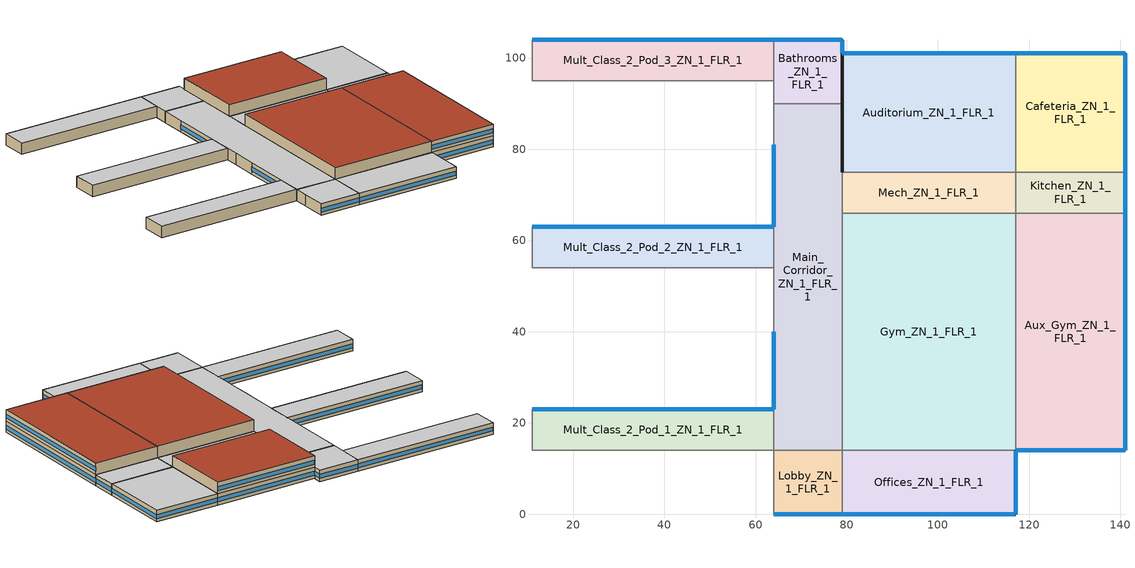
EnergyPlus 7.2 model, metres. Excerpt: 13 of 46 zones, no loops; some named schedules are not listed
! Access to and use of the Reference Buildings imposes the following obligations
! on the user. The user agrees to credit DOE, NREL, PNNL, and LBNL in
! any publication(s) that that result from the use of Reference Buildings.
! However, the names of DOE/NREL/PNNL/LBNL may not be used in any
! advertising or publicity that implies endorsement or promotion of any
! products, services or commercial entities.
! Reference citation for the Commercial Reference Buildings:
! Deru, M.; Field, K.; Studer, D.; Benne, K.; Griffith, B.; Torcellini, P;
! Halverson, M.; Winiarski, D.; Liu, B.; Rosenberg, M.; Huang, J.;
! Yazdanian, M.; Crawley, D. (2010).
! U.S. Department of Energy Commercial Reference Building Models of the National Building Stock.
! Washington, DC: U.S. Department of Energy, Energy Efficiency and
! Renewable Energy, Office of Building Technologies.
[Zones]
Auditorium_ZN_1_FLR_1
 floor ground (ext-slab): 79,101 117,101 117,75 79,75 z0
 wall outside (Steel Frame Non-res Ext Wall): 117,101 79,101 79,75 z0:4; 117,101 79,101 79,75 z4:8
 wall to Mech_ZN_1_FLR_1 (int-walls): 79,75 117,75 z0:4
 wall to Cafeteria_ZN_1_FLR_1 (int-walls): 117,75 117,101 z0:4
 wall to Mech_ZN_1_FLR_2 (int-walls): 79,75 117,75 z4:8
 wall to LIBRARY_MEDIA_CENTER_ZN_1_FLR_2 (int-walls): 117,75 117,101 z4:8
 window (Window Non-res Fixed): 116.95,101 79.05,101 z1.1:2.5; 116.95,101 79.05,101 z5.1:6.5
 roof outside (IEAD Non-res Roof): 79,75 117,75 117,101 79,101 z8
Aux_Gym_ZN_1_FLR_1
 floor ground (ext-slab): 117,66 141,66 141,14 117,14 z0
 wall outside (Steel Frame Non-res Ext Wall): 117,14 141,14 141,66 z0:4; 117,14 141,14 141,66 z4:8
 wall to Kitchen_ZN_1_FLR_1 (int-walls): 141,66 117,66 z0:4
 wall to Gym_ZN_1_FLR_1 (int-walls): 117,66 117,14 z0:4; 117,66 117,14 z4:8
 wall to LIBRARY_MEDIA_CENTER_ZN_1_FLR_2 (int-walls): 141,66 117,66 z4:8
 window (Window Non-res Fixed): 117.05,14 140.95,14 z1.1:2.51; 141,14.05 141,65.95 z1.1:2.5; 117.05,14 140.95,14 z5.1:6.51; 141,14.05 141,65.95 z5.1:6.5
 roof outside (IEAD Non-res Roof): 117,14 141,14 141,66 117,66 z8
Bathrooms_ZN_1_FLR_1
 floor ground (ext-slab): 64,104 79,104 79,90 64,90 z0
 wall outside (Steel Frame Non-res Ext Wall): 79,90 79,101 79,104 64,104 z0:4
 wall to Main_Corridor_ZN_1_FLR_1 (int-walls): 64,90 79,90 z0:4
 wall to Mult_Class_2_Pod_3_ZN_1_FLR_1 (int-walls): 64,104 64,95 z0:4
 wall to Corridor_Pod_3_ZN_1_FLR_1 (int-walls): 64,95 64,90 z0:4
 window (Window Non-res Fixed): 79,101.05 79,103.95 z1.1:2.55; 78.95,104 64.05,104 z1.1:2.51
 ceiling to Bathrooms_ZN_1_FLR_2 (INT-FLOOR-UNDERSIDE): 64,90 79,90 79,104 64,104 z4
Cafeteria_ZN_1_FLR_1
 floor ground (ext-slab): 117,101 141,101 141,75 117,75 z0
 wall outside (Steel Frame Non-res Ext Wall): 141,75 141,101 117,101 z0:4
 wall to Kitchen_ZN_1_FLR_1 (int-walls): 117,75 141,75 z0:4
 window (Window Non-res Fixed): 141,75.05 141,100.95 / 140.95,101 117.05,101 z1.1:2.51
 ceiling to LIBRARY_MEDIA_CENTER_ZN_1_FLR_2 (INT-FLOOR-UNDERSIDE): 117,75 141,75 141,101 117,101 z4
Gym_ZN_1_FLR_1
 floor ground (ext-slab): 79,66 117,66 117,14 79,14 z0
 wall to Offices_ZN_1_FLR_1 (int-walls): 79,14 117,14 z0:4
 wall to Mech_ZN_1_FLR_1 (int-walls): 117,66 79,66 z0:4
 wall to Main_Corridor_ZN_1_FLR_1 (int-walls): 79,66 79,14 z0:4
 wall to Offices_ZN_1_FLR_2 (int-walls): 79,14 117,14 z4:8
 wall to Mech_ZN_1_FLR_2 (int-walls): 117,66 79,66 z4:8
 wall to Main_Corridor_ZN_1_FLR_2 (int-walls): 79,66 79,14 z4:8
 roof outside (IEAD Non-res Roof): 79,14 117,14 117,66 79,66 z8
Kitchen_ZN_1_FLR_1
 floor ground (ext-slab): 117,75 141,75 141,66 117,66 z0
 wall outside (Steel Frame Non-res Ext Wall): 141,66 141,75 z0:4
 wall to Mech_ZN_1_FLR_1 (int-walls): 117,75 117,66 z0:4
 window (Window Non-res Fixed): 141,66.05 141,74.95 z1.1:2.52
 ceiling to LIBRARY_MEDIA_CENTER_ZN_1_FLR_2 (INT-FLOOR-UNDERSIDE): 117,66 141,66 141,75 117,75 z4
Lobby_ZN_1_FLR_1
 floor ground (ext-slab): 64,14 79,14 79,0 64,0 z0
 wall outside (Steel Frame Non-res Ext Wall): 64,0 79,0 z0:4
 wall to Offices_ZN_1_FLR_1 (int-walls): 79,0 79,14 z0:4
 wall to Main_Corridor_ZN_1_FLR_1 (int-walls): 79,14 64,14 z0:4
 wall to Corridor_Pod_1_ZN_1_FLR_1 (int-walls): 64,14 64,9 z0:4
 wall to Mult_Class_1_Pod_1_ZN_1_FLR_1 (int-walls): 64,9 64,0 z0:4
 window (Window Non-res Fixed): 64.05,0 78.95,0 z1.1:2.51
 ceiling to Lobby_ZN_1_FLR_2 (INT-FLOOR-UNDERSIDE): 64,0 79,0 79,14 64,14 z4
Main_Corridor_ZN_1_FLR_1
 floor ground (ext-slab): 64,90 79,90 79,14 64,14 z0
 wall outside (Steel Frame Non-res Ext Wall): 64,40 64,23 / 79,75 79,90 / 64,81 64,63 z0:4
 wall to Mult_Class_1_Pod_2_ZN_1_FLR_1 (int-walls): 64,49 64,40 z0:4
 wall to Mult_Class_2_Pod_1_ZN_1_FLR_1 (int-walls): 64,23 64,14 z0:4
 wall to Mech_ZN_1_FLR_1 (int-walls): 79,66 79,75 z0:4
 wall to Mult_Class_1_Pod_3_ZN_1_FLR_1 (int-walls): 64,90 64,81 z0:4
 wall to Mult_Class_2_Pod_2_ZN_1_FLR_1 (int-walls): 64,63 64,54 z0:4
 wall to Corridor_Pod_2_ZN_1_FLR_1 (int-walls): 64,54 64,49 z0:4
 window (Window Non-res Fixed): 64,39.95 64,23.05 / 64,80.95 64,63.05 z1.1:2.51
 ceiling to Main_Corridor_ZN_1_FLR_2 (INT-FLOOR-UNDERSIDE): 64,14 79,14 79,90 64,90 z4
Mech_ZN_1_FLR_1
 floor ground (ext-slab): 79,75 117,75 117,66 79,66 z0
 ceiling to Mech_ZN_1_FLR_2 (INT-FLOOR-UNDERSIDE): 79,66 117,66 117,75 79,75 z4
Mult_Class_2_Pod_1_ZN_1_FLR_1
 floor ground (ext-slab): 11,23 64,23 64,14 11,14 z0
 wall outside (Steel Frame Non-res Ext Wall): 64,23 11,23 z0:4
 wall to Corridor_Pod_1_ZN_1_FLR_1 (int-walls): 11,14 64,14 z0:4
 wall to Corner_Class_2_Pod_1_ZN_1_FLR_1 (int-walls): 11,23 11,14 z0:4
 window (Window Non-res Fixed): 63.95,23 11.05,23 z1.1:2.5
 ceiling to Mult_Class_2_Pod_1_ZN_1_FLR_2 (INT-FLOOR-UNDERSIDE): 11,14 64,14 64,23 11,23 z4
Mult_Class_2_Pod_2_ZN_1_FLR_1
 floor ground (ext-slab): 11,63 64,63 64,54 11,54 z0
 wall outside (Steel Frame Non-res Ext Wall): 64,63 11,63 z0:4
 wall to Corridor_Pod_2_ZN_1_FLR_1 (int-walls): 11,54 64,54 z0:4
 wall to Corner_Class_2_Pod_2_ZN_1_FLR_1 (int-walls): 11,63 11,54 z0:4
 window (Window Non-res Fixed): 63.95,63 11.05,63 z1.1:2.5
 ceiling to Mult_Class_2_Pod_2_ZN_1_FLR_2 (INT-FLOOR-UNDERSIDE): 11,54 64,54 64,63 11,63 z4
Mult_Class_2_Pod_3_ZN_1_FLR_1
 floor ground (ext-slab): 11,104 64,104 64,95 11,95 z0
 wall outside (Steel Frame Non-res Ext Wall): 64,104 11,104 z0:4
 wall to Corridor_Pod_3_ZN_1_FLR_1 (int-walls): 11,95 64,95 z0:4
 wall to Corner_Class_2_Pod_3_ZN_1_FLR_1 (int-walls): 11,104 11,95 z0:4
 window (Window Non-res Fixed): 63.95,104 11.05,104 z1.1:2.5
 ceiling to Mult_Class_2_Pod_3_ZN_1_FLR_2 (INT-FLOOR-UNDERSIDE): 11,95 64,95 64,104 11,104 z4
Offices_ZN_1_FLR_1
 floor ground (ext-slab): 79,14 117,14 117,0 79,0 z0
 wall outside (Steel Frame Non-res Ext Wall): 79,0 117,0 117,14 z0:4
 window (Window Non-res Fixed): 79.05,0 116.95,0 z1.1:2.5; 117,0.05 117,13.95 z1.1:2.51
 ceiling to Offices_ZN_1_FLR_2 (INT-FLOOR-UNDERSIDE): 79,0 117,0 117,14 79,14 z4
[Building]
Ref Bldg Secondary School Pre1980_v1.3_5.0: North Axis {deg}=0; Terrain=City; Loads Convergence Tolerance Value=0.04; Temperature Convergence Tolerance Value {deltaC}=0.2; Solar Distribution=FullInteriorAndExterior; Maximum Number of Warmup Days=25; Minimum Number of Warmup Days=6
[Site:Location]
USA MN-MINNEAPOLIS: Latitude {deg}=44.87; Longitude {deg}=-93.22; Time Zone {hr}=-6; Elevation {m}=255
[SizingPeriod:DesignDay] Day of Month=21; Humidity Condition Type=Wetbulb; Barometric Pressure {Pa}=98299; Rain Indicator=No; Snow Indicator=No; Daylight Saving Time Indicator=No; Solar Model Indicator=ASHRAEClearSky
Name | Month | Day Type | Maximum Dry-Bulb Temperature {C} | Daily Dry-Bulb Temperature Range {deltaC} | Wetbulb or DewPoint at Maximum Dry-Bulb {C} | Wind Speed {m/s} | Wind Direction {deg} | Sky Clearness
MINNEAPOLIS Ann Htg 99.6% Condns DB | 1 | WinterDesignDay | -26 | 0 | -26 | 3.9 | 310 | 0
MINNEAPOLIS Ann Clg .4% Condns WB=>MDB | 7 | SummerDesignDay | 30.7 | 10.3 | 24.8 | 6.2 | 180 | 1
[Site:WaterMainsTemperature]
Calculation Method=CORRELATION; Annual Average Outdoor Air Temperature {C}=7.21; Maximum Difference In Monthly Average Outdoor Air Temperatures {deltaC}=33.8
[Site:GroundTemperature:BuildingSurface]
19.332, 19.336, 19.402, 19.499, 20.187, 21.576, 22.125, 22.272, 20.641, 19.872, 19.644, 19.476
[Construction]
Steel Frame Non-res Ext Wall: Wood Siding, Steel Frame NonRes Wall Insulation, 1/2IN Gypsum
IEAD Non-res Roof: Roof Membrane, IEAD NonRes Roof Insulation, Metal Decking
ext-slab: HW CONCRETE, CP02 CARPET PAD
int-walls: 1/2IN Gypsum, 1/2IN Gypsum
INT-FLOOR-UNDERSIDE: CP02 CARPET PAD, MAT-CC05 4 HW CONCRETE
Window Non-res Fixed: NonRes Fixed Assembly Window
InteriorFurnishings: Std Wood 6inch
[Material] Thermal Absorptance=0.9
Name | Roughness | Thickness {m} | Conductivity {W/m-K} | Density {kg/m3} | Specific Heat {J/kg-K} | Solar Absorptance | Visible Absorptance
Steel Frame NonRes Wall Insulation | MediumRough | 0.0438366 | 0.049 | 265 | 836.8 | 0.7 | 0.7
IEAD NonRes Roof Insulation | MediumRough | 0.134188 | 0.049 | 265 | 836.8 | 0.7 | 0.7
Std Wood 6inch | MediumSmooth | 0.15 | 0.12 | 540 | 1210 | 0.7 | 0.7
Wood Siding | MediumSmooth | 0.01 | 0.11 | 544.62 | 1210 | 0.78 | 0.78
1/2IN Gypsum | Smooth | 0.0127 | 0.16 | 784.9 | 830 | 0.92 | 0.92
HW CONCRETE; MAT-CC05 4 HW CONCRETE | Rough | 0.1016 | 1.311 | 2240 | 836.8 | 0.7 | 0.7
Roof Membrane | VeryRough | 0.0095 | 0.16 | 1121.29 | 1460 | 0.7 | 0.7
Metal Decking | MediumSmooth | 0.0015 | 45.006 | 7680 | 418.4 | 0.7 | 0.3
[WindowMaterial:SimpleGlazingSystem]
NonRes Fixed Assembly Window: U-Factor {W/m2-K}=3.52036; Solar Heat Gain Coefficient=0.41
[Material:NoMass]
CP02 CARPET PAD: Roughness=VeryRough; Thermal Resistance {m2-K/W}=0.2165; Thermal Absorptance=0.9; Solar Absorptance=0.7; Visible Absorptance=0.8
[Zone] Type=1; Multiplier=1; Floor Area {m2}=autocalculate; Part of Total Floor Area=Yes
Auditorium_ZN_1_FLR_1; Aux_Gym_ZN_1_FLR_1; Bathrooms_ZN_1_FLR_1; Cafeteria_ZN_1_FLR_1; Gym_ZN_1_FLR_1; Kitchen_ZN_1_FLR_1; Lobby_ZN_1_FLR_1; Main_Corridor_ZN_1_FLR_1; Mech_ZN_1_FLR_1; Mult_Class_2_Pod_1_ZN_1_FLR_1; Mult_Class_2_Pod_2_ZN_1_FLR_1; Mult_Class_2_Pod_3_ZN_1_FLR_1; Offices_ZN_1_FLR_1
[People] Fraction Radiant=0.3; Sensible Heat Fraction=AUTOCALCULATE; Activity Level Schedule=ACTIVITY_SCH; Enable ASHRAE 55 Comfort Warnings=No; Mean Radiant Temperature Calculation Type=ZoneAveraged; Work Efficiency Schedule=WORK_EFF_SCH; Clothing Insulation Schedule=CLOTHING_SCH; Air Velocity Schedule=AIR_VELO_SCH; Thermal Comfort Model 1 Type=FANGER
Name | Zone or ZoneList | Number of People Schedule | Number of People Calculation Method | Zone Floor Area per Person {m2/person} | Number of People
Auditorium_ZN_1_FLR_1 People | Auditorium_ZN_1_FLR_1 | BLDG_OCC_SCH_Auditorium | Area/Person | 1
Aux_Gym_ZN_1_FLR_1 People | Aux_Gym_ZN_1_FLR_1 | BLDG_OCC_SCH_Gym | Area/Person | 3.33
Bathrooms_ZN_1_FLR_1 People | Bathrooms_ZN_1_FLR_1 | BLDG_OCC_SCH | Area/Person | 10
Cafeteria_ZN_1_FLR_1 People | Cafeteria_ZN_1_FLR_1 | BLDG_OCC_SCH_Cafeteria | Area/Person | 1.39
Gym_ZN_1_FLR_1 People | Gym_ZN_1_FLR_1 | BLDG_OCC_SCH_Gym | Area/Person | 1
Kitchen_ZN_1_FLR_1 People | Kitchen_ZN_1_FLR_1 | BLDG_OCC_SCH | People |  | 32.4
Mech_ZN_1_FLR_1 People | Mech_ZN_1_FLR_1 | BLDG_OCC_SCH | Area/Person | 100
Mult_Class_2_Pod_1_ZN_1_FLR_1 People | Mult_Class_2_Pod_1_ZN_1_FLR_1 | BLDG_OCC_SCH | Area/Person | 4
Mult_Class_2_Pod_2_ZN_1_FLR_1 People | Mult_Class_2_Pod_2_ZN_1_FLR_1 | BLDG_OCC_SCH | Area/Person | 4
Mult_Class_2_Pod_3_ZN_1_FLR_1 People | Mult_Class_2_Pod_3_ZN_1_FLR_1 | BLDG_OCC_SCH | Area/Person | 4
Offices_ZN_1_FLR_1 People | Offices_ZN_1_FLR_1 | BLDG_OCC_SCH_Offices | Area/Person | 20
[Lights] Schedule=BLDG_LIGHT_SCH; Design Level Calculation Method=Watts/Area; Return Air Fraction=0; Fraction Radiant=0.37; Fraction Visible=0.2; Fraction Replaceable=1; Return Air Fraction Calculated from Plenum Temperature=No
Name | Zone or ZoneList | Watts per Zone Floor Area {W/m2}
Auditorium_ZN_1_FLR_1_Lights | Auditorium_ZN_1_FLR_1 | 12.08
Aux_Gym_ZN_1_FLR_1_Lights | Aux_Gym_ZN_1_FLR_1 | 11.81
Bathrooms_ZN_1_FLR_1_Lights | Bathrooms_ZN_1_FLR_1 | 9.6
Cafeteria_ZN_1_FLR_1_Lights | Cafeteria_ZN_1_FLR_1 | 14.38
Gym_ZN_1_FLR_1_Lights | Gym_ZN_1_FLR_1 | 11.38
Kitchen_ZN_1_FLR_1_Lights | Kitchen_ZN_1_FLR_1 | 16.76
Lobby_ZN_1_FLR_1_Lights | Lobby_ZN_1_FLR_1 | 12
Main_Corridor_ZN_1_FLR_1_Lights | Main_Corridor_ZN_1_FLR_1 | 9.25
Mech_ZN_1_FLR_1_Lights | Mech_ZN_1_FLR_1 | 8.05
Mult_Class_2_Pod_1_ZN_1_FLR_1_Lights | Mult_Class_2_Pod_1_ZN_1_FLR_1 | 21.52
Mult_Class_2_Pod_2_ZN_1_FLR_1_Lights | Mult_Class_2_Pod_2_ZN_1_FLR_1 | 21.52
Mult_Class_2_Pod_3_ZN_1_FLR_1_Lights | Mult_Class_2_Pod_3_ZN_1_FLR_1 | 21.52
Offices_ZN_1_FLR_1_Lights | Offices_ZN_1_FLR_1 | 20.09
[ElectricEquipment]
Name | Zone or ZoneList | Schedule | Design Level Calculation Method | Watts per Zone Floor Area {W/m2} | Fraction Latent | Fraction Radiant | Fraction Lost | Design Level {W}
Auditorium_ZN_1_FLR_1_PlugMisc_Equip | Auditorium_ZN_1_FLR_1 | BLDG_EQUIP_SCH | Watts/Area | 5 | 0 | 0.5 | 0
Aux_Gym_ZN_1_FLR_1_PlugMisc_Equip | Aux_Gym_ZN_1_FLR_1 | BLDG_EQUIP_SCH | Watts/Area | 5 | 0 | 0.5 | 0
Bathrooms_ZN_1_FLR_1_PlugMisc_Equip | Bathrooms_ZN_1_FLR_1 | BLDG_EQUIP_SCH | Watts/Area | 4 | 0 | 0.5 | 0
Cafeteria_ZN_1_FLR_1_PlugMisc_Equip | Cafeteria_ZN_1_FLR_1 | KITCHEN_ELEC_EQUIP_SCH | Watts/Area | 19.26 | 0 | 0.5 | 0
Gym_ZN_1_FLR_1_PlugMisc_Equip | Gym_ZN_1_FLR_1 | BLDG_EQUIP_SCH | Watts/Area | 5 | 0 | 0.5 | 0
Kitchen_ZN_1_FLR_1_ExhFan_Equip | Kitchen_ZN_1_FLR_1 | Kitchen_Exhaust_SCH | EquipmentLevel |  | 0 | 0 | 1 | 699
Kitchen_ZN_1_FLR_1_MiscElec_Equip | Kitchen_ZN_1_FLR_1 | KITCHEN_ELEC_EQUIP_SCH | EquipmentLevel |  | 0.25 | 0.3 | 0.2 | 47994
Lobby_ZN_1_FLR_1_PlugMisc_Equip | Lobby_ZN_1_FLR_1 | BLDG_EQUIP_SCH | Watts/Area | 4 | 0 | 0.5 | 0
Main_Corridor_ZN_1_FLR_1_PlugMisc_Equip | Main_Corridor_ZN_1_FLR_1 | BLDG_EQUIP_SCH | Watts/Area | 4 | 0 | 0.5 | 0
Mech_ZN_1_FLR_1_Elevators_Equip | Mech_ZN_1_FLR_1 | BLDG_ELEVATORS | EquipmentLevel |  | 0 | 0.5 | 0 | 32109.9
Mech_ZN_1_FLR_1_PlugMisc_Equip | Mech_ZN_1_FLR_1 | BLDG_EQUIP_SCH | Watts/Area | 4 | 0 | 0.5 | 0
Mult_Class_2_Pod_1_ZN_1_FLR_1_PlugMisc_Equip | Mult_Class_2_Pod_1_ZN_1_FLR_1 | BLDG_EQUIP_SCH | Watts/Area | 10 | 0 | 0.5 | 0
Mult_Class_2_Pod_2_ZN_1_FLR_1_PlugMisc_Equip | Mult_Class_2_Pod_2_ZN_1_FLR_1 | BLDG_EQUIP_SCH | Watts/Area | 10 | 0 | 0.5 | 0
Mult_Class_2_Pod_3_ZN_1_FLR_1_PlugMisc_Equip | Mult_Class_2_Pod_3_ZN_1_FLR_1 | BLDG_EQUIP_SCH | Watts/Area | 10 | 0 | 0.5 | 0
Offices_ZN_1_FLR_1_PlugMisc_Equip | Offices_ZN_1_FLR_1 | BLDG_EQUIP_SCH | Watts/Area | 10.8 | 0 | 0.5 | 0
[GasEquipment]
Kitchen_ZN_1_FLR_1_MiscGas_Equip: Zone or ZoneList=Kitchen_ZN_1_FLR_1; Schedule=KITCHEN_GAS_EQUIP_SCH; Design Level Calculation Method=EquipmentLevel; Design Level {W}=241713; Fraction Latent=0.1; Fraction Radiant=0.2; Fraction Lost=0.7
[Exterior:Lights]
Exterior Facade Lighting: Schedule=ALWAYS_ON; Design Level {W}=21874; Control Option=AstronomicalClock
[ZoneInfiltration:DesignFlowRate] Schedule=INFIL_SCH; Constant Term Coefficient=1; Temperature Term Coefficient=0; Velocity Term Coefficient=0; Velocity Squared Term Coefficient=0
Name | Zone or ZoneList | Design Flow Rate Calculation Method | Flow per Exterior Surface Area {m3/s-m2} | Air Changes per Hour {1/hr}
Auditorium_ZN_1_FLR_1_Infiltration | Auditorium_ZN_1_FLR_1 | Flow/ExteriorWallArea | 0.001133
Aux_Gym_ZN_1_FLR_1_Infiltration | Aux_Gym_ZN_1_FLR_1 | Flow/ExteriorWallArea | 0.001133
Bathrooms_ZN_1_FLR_1_Infiltration | Bathrooms_ZN_1_FLR_1 | Flow/ExteriorWallArea | 0.001133
Cafeteria_ZN_1_FLR_1_Infiltration | Cafeteria_ZN_1_FLR_1 | Flow/ExteriorWallArea | 0.001133
Gym_ZN_1_FLR_1_Infiltration | Gym_ZN_1_FLR_1 | AirChanges/Hour |  | 0.14
Kitchen_ZN_1_FLR_1_Infiltration | Kitchen_ZN_1_FLR_1 | Flow/ExteriorWallArea | 0.001133
Lobby_ZN_1_FLR_1_Infiltration | Lobby_ZN_1_FLR_1 | Flow/ExteriorWallArea | 0.001133
Main_Corridor_ZN_1_FLR_1_Infiltration | Main_Corridor_ZN_1_FLR_1 | Flow/ExteriorWallArea | 0.001133
Mult_Class_2_Pod_1_ZN_1_FLR_1_Infiltration | Mult_Class_2_Pod_1_ZN_1_FLR_1 | Flow/ExteriorWallArea | 0.001133
Mult_Class_2_Pod_2_ZN_1_FLR_1_Infiltration | Mult_Class_2_Pod_2_ZN_1_FLR_1 | Flow/ExteriorWallArea | 0.001133
Mult_Class_2_Pod_3_ZN_1_FLR_1_Infiltration | Mult_Class_2_Pod_3_ZN_1_FLR_1 | Flow/ExteriorWallArea | 0.001133
Offices_ZN_1_FLR_1_Infiltration | Offices_ZN_1_FLR_1 | Flow/ExteriorWallArea | 0.001133
[InternalMass] Construction=InteriorFurnishings
Name | Zone | Surface Area {m2}
Auditorium_ZN_1_FLR_1 Internal Mass | Auditorium_ZN_1_FLR_1 | 1976
Aux_Gym_ZN_1_FLR_1 Internal Mass | Aux_Gym_ZN_1_FLR_1 | 2496
Bathrooms_ZN_1_FLR_1 Internal Mass | Bathrooms_ZN_1_FLR_1 | 420
Cafeteria_ZN_1_FLR_1 Internal Mass | Cafeteria_ZN_1_FLR_1 | 1248
Gym_ZN_1_FLR_1 Internal Mass | Gym_ZN_1_FLR_1 | 3952
Kitchen_ZN_1_FLR_1 Internal Mass | Kitchen_ZN_1_FLR_1 | 432
Lobby_ZN_1_FLR_1 Internal Mass | Lobby_ZN_1_FLR_1 | 420
Main_Corridor_ZN_1_FLR_1 Internal Mass | Main_Corridor_ZN_1_FLR_1 | 2280
Mech_ZN_1_FLR_1 Internal Mass | Mech_ZN_1_FLR_1 | 684
Mult_Class_2_Pod_1_ZN_1_FLR_1 Internal Mass | Mult_Class_2_Pod_1_ZN_1_FLR_1 | 954
Mult_Class_2_Pod_2_ZN_1_FLR_1 Internal Mass | Mult_Class_2_Pod_2_ZN_1_FLR_1 | 954
Mult_Class_2_Pod_3_ZN_1_FLR_1 Internal Mass | Mult_Class_2_Pod_3_ZN_1_FLR_1 | 954
Offices_ZN_1_FLR_1 Internal Mass | Offices_ZN_1_FLR_1 | 1064
[ZoneMixing]
Kitchen_ZN_1_FLR_1 Exhaust Fanmixing_0: Zone=Kitchen_ZN_1_FLR_1; Schedule=HVACOperationSchd; Design Flow Rate Calculation Method=Flow/Zone; Design Flow Rate {m3/s}=1.6288; Source Zone=Cafeteria_ZN_1_FLR_1; Delta Temperature {deltaC}=0
[Schedule:Compact]
BLDG_OCC_SCH: Through: 6/30, For: Weekdays SummerDesignDay, Until: 08:00, 0, Until: 16:00, 0.7, Until: 21:00, 0.15, Until: 24:00, 0, For: AllOtherDays, Until: 24:00, 0, Through: 9/1, For: Weekdays SummerDesignDay, Until: 08:00, 0, Until: 21:00, 0.15, Until: 24:00, 0, For: AllOtherDays, Until: 24:00, 0, Through: 12/31, For: Weekdays SummerDesignDay, Until: 08:00, 0, Until: 16:00, 0.7, Until: 21:00, 0.15, Until: 24:00, 0, For: AllOtherDays, Until: 24:00, 0
BLDG_OCC_SCH_Auditorium: Through: 6/30, For: Weekdays SummerDesignDay, Until: 08:00, 0, Until: 15:00, 0.25, Until: 17:00, 0.95, Until: 20:00, 0.1, Until: 24:00, 0, For: AllOtherDays, Until: 24:00, 0, Through: 9/1, For: Weekdays SummerDesignDay, Until: 08:00, 0, Until: 17:00, 0.15, Until: 19:00, 0.35, Until: 24:00, 0, For: AllOtherDays, Until: 24:00, 0, Through: 12/31, For: Weekdays SummerDesignDay, Until: 08:00, 0, Until: 15:00, 0.25, Until: 17:00, 0.95, Until: 20:00, 0.1, Until: 24:00, 0, For: AllOtherDays, Until: 24:00, 0
BLDG_OCC_SCH_Cafeteria: Through: 6/30, For: Weekdays SummerDesignDay, Until: 07:00, 0, Until: 09:00, 0.15, Until: 11:00, 0.05, Until: 13:00, 0.95, Until: 15:00, 0.15, Until: 24:00, 0, For: AllOtherDays, Until: 24:00, 0, Through: 9/1, For: Weekdays SummerDesignDay, Until: 09:00, 0, Until: 15:00, 0.25, Until: 24:00, 0, For: AllOtherDays, Until: 24:00, 0, Through: 12/31, For: Weekdays SummerDesignDay, Until: 07:00, 0, Until: 09:00, 0.15, Until: 11:00, 0.05, Until: 13:00, 0.95, Until: 15:00, 0.15, Until: 24:00, 0, For: AllOtherDays, Until: 24:00, 0
BLDG_OCC_SCH_Gym: Through: 6/30, For: Weekdays SummerDesignDay, Until: 08:00, 0, Until: 16:00, 0.35, Until: 21:00, 0.95, Until: 24:00, 0, For: AllOtherDays, Until: 24:00, 0, Through: 9/1, For: Weekdays SummerDesignDay, Until: 08:00, 0, Until: 16:00, 0.35, Until: 21:00, 0.35, Until: 24:00, 0, For: AllOtherDays, Until: 24:00, 0, Through: 12/31, For: Weekdays SummerDesignDay, Until: 08:00, 0, Until: 16:00, 0.35, Until: 21:00, 0.95, Until: 24:00, 0, For: AllOtherDays, Until: 24:00, 0
ACTIVITY_SCH: Through: 12/31, For: AllDays, Until: 24:00, 120
AIR_VELO_SCH: Through: 12/31, For: AllDays, Until: 24:00, 0.2
CLOTHING_SCH: Through: 04/30, For: AllDays, Until: 24:00, 1.1, Through: 09/30, For: AllDays, Until: 24:00, 0.6, Through: 12/31, For: AllDays, Until: 24:00, 1.1
WORK_EFF_SCH: Through: 12/31, For: AllDays, Until: 24:00, 0
